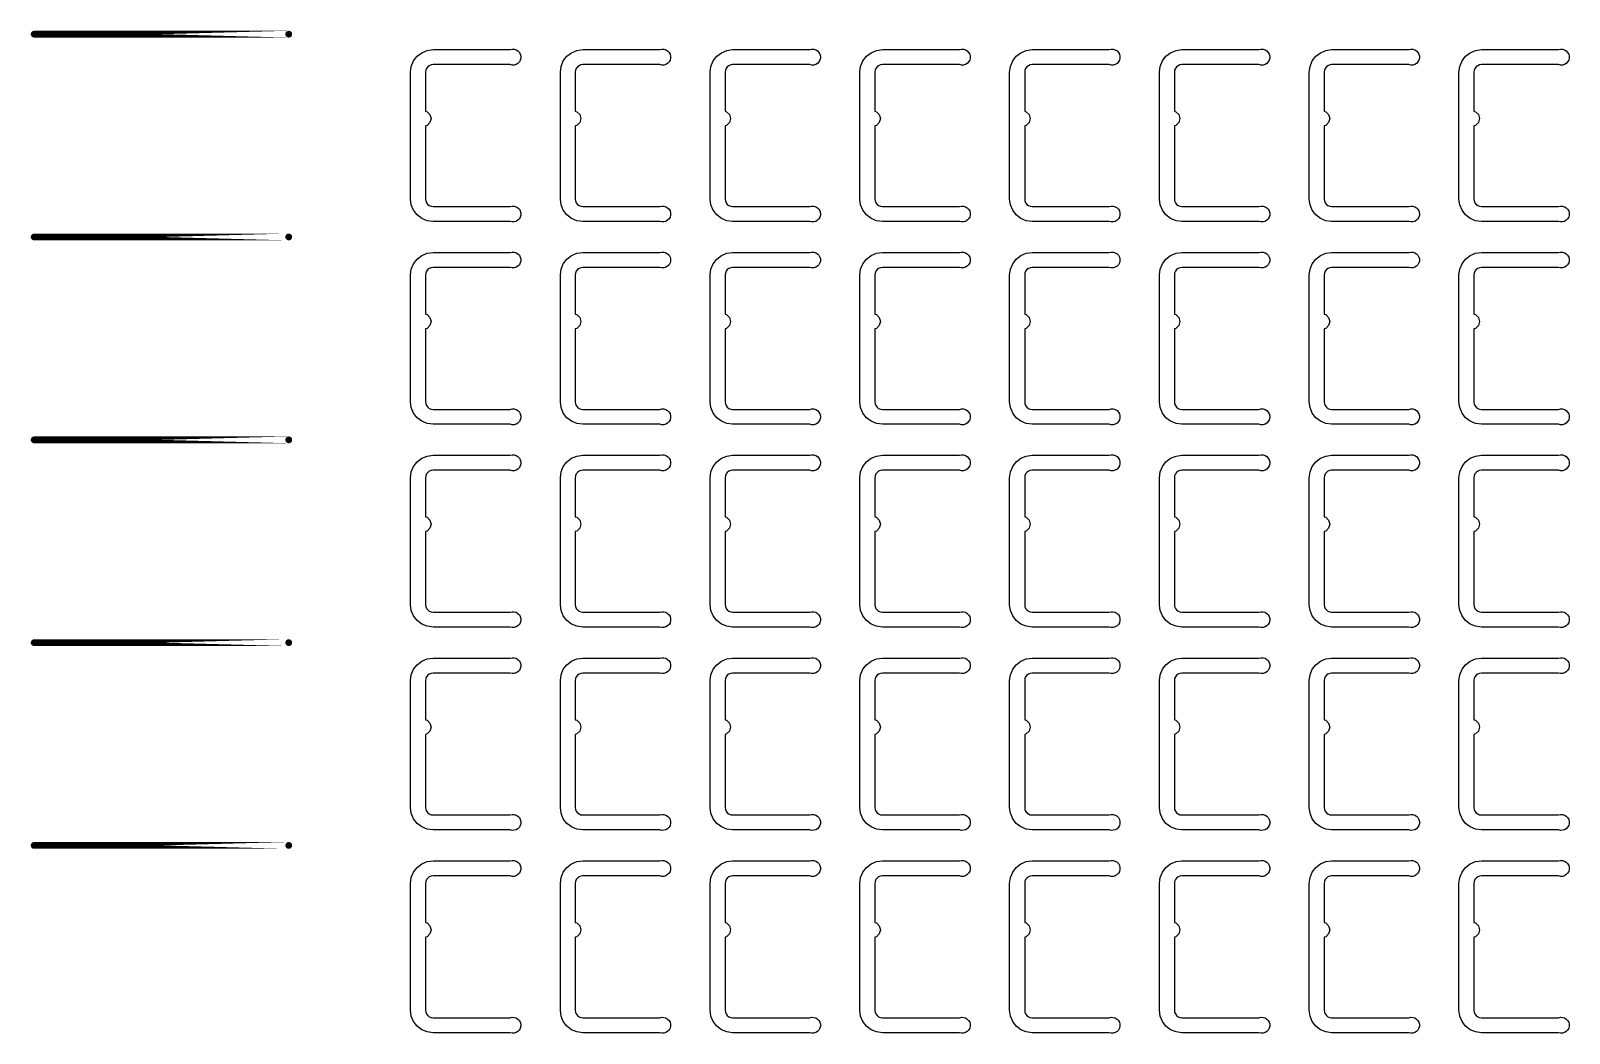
# Model space of a CAD drawing. Extents: x 11 to 212, y 11 to 212.
# Drawn here: x 46.96 to 65.09, y 149.59 to 161.39 of the extents above; entities that cross this region are included whole.
import ezdxf

# ---------------------------------------------------------------- set-up
doc = ezdxf.new("R2010")
doc.units = 0
doc.layers.get('0').update_dxf_attribs({"linetype": 'continuous'})
doc.layers.add('L4', color=7, linetype='continuous')

# ---------------------------------------------------------------- blocks, each defined once
blk = doc.blocks.new('cutlineendpoint')
at = {"const_width": 0.04}
blk.add_lwpolyline([(-0.02, 0, 1), (0.02, 0, 1)], format="xyb", close=True, dxfattribs=at)

msp = doc.modelspace()

# ---------------------------------------------------------------- linework, layer by layer
at = {"layer": 'L4', "const_width": 0.08}
for points in [[(50, 161.353), (47, 161.353)], [(50, 158.965), (47, 158.965)], [(50, 156.576), (47, 156.576)], [(50, 154.188), (47, 154.188)], [(50, 151.8), (47, 151.8)]]:
    msp.add_lwpolyline(points, close=True, dxfattribs=at)
at = {"layer": 'L4'}
for points in [[(52.608, 159.324), (52.632, 159.329), (52.656, 159.328), (52.679, 159.321), (52.7, 159.309), (52.717, 159.292), (52.728, 159.271), (52.735, 159.247), (52.735, 159.223), (52.728, 159.2), (52.717, 159.179), (52.7, 159.162), (52.679, 159.149), (52.656, 159.142), (52.632, 159.142), (52.608, 159.147), (51.7, 159.147), (51.631, 159.156), (51.568, 159.183), (51.513, 159.225), (51.471, 159.279), (51.444, 159.343), (51.435, 159.412), (51.435, 160.906), (51.444, 160.974), (51.471, 161.038), (51.513, 161.093), (51.568, 161.135), (51.631, 161.162), (51.7, 161.171), (52.608, 161.171), (52.632, 161.176), (52.656, 161.175), (52.679, 161.168), (52.7, 161.156), (52.717, 161.139), (52.728, 161.118), (52.735, 161.094), (52.735, 161.07), (52.728, 161.047), (52.717, 161.026), (52.7, 161.009), (52.679, 160.996), (52.656, 160.989), (52.632, 160.989), (52.608, 160.994), (51.7, 160.994), (51.677, 160.991), (51.656, 160.982), (51.638, 160.968), (51.624, 160.95), (51.615, 160.929), (51.612, 160.906), (51.612, 160.445), (51.629, 160.44), (51.664, 160.406), (51.676, 160.359), (51.664, 160.312), (51.629, 160.277), (51.612, 160.273), (51.612, 159.412), (51.615, 159.389), (51.624, 159.368), (51.638, 159.349), (51.656, 159.335), (51.677, 159.327), (51.7, 159.324)], [(54.373, 159.324), (54.397, 159.329), (54.421, 159.328), (54.444, 159.321), (54.464, 159.309), (54.481, 159.292), (54.493, 159.271), (54.499, 159.247), (54.499, 159.223), (54.493, 159.2), (54.481, 159.179), (54.464, 159.162), (54.444, 159.149), (54.421, 159.142), (54.397, 159.142), (54.373, 159.147), (53.465, 159.147), (53.396, 159.156), (53.332, 159.183), (53.278, 159.225), (53.235, 159.279), (53.209, 159.343), (53.2, 159.412), (53.2, 160.906), (53.209, 160.974), (53.235, 161.038), (53.278, 161.093), (53.332, 161.135), (53.396, 161.162), (53.465, 161.171), (54.373, 161.171), (54.397, 161.176), (54.421, 161.175), (54.444, 161.168), (54.464, 161.156), (54.481, 161.139), (54.493, 161.118), (54.499, 161.094), (54.499, 161.07), (54.493, 161.047), (54.481, 161.026), (54.464, 161.009), (54.444, 160.996), (54.421, 160.989), (54.397, 160.989), (54.373, 160.994), (53.465, 160.994), (53.442, 160.991), (53.421, 160.982), (53.402, 160.968), (53.388, 160.95), (53.379, 160.929), (53.376, 160.906), (53.376, 160.445), (53.394, 160.44), (53.429, 160.406), (53.441, 160.359), (53.429, 160.312), (53.394, 160.277), (53.376, 160.273), (53.376, 159.412), (53.379, 159.389), (53.388, 159.368), (53.402, 159.349), (53.421, 159.335), (53.442, 159.327), (53.465, 159.324)], [(56.138, 159.324), (56.161, 159.329), (56.185, 159.328), (56.209, 159.321), (56.229, 159.309), (56.246, 159.292), (56.258, 159.271), (56.264, 159.247), (56.264, 159.223), (56.258, 159.2), (56.246, 159.179), (56.229, 159.162), (56.209, 159.149), (56.185, 159.142), (56.161, 159.142), (56.138, 159.147), (55.229, 159.147), (55.161, 159.156), (55.097, 159.183), (55.042, 159.225), (55, 159.279), (54.974, 159.343), (54.965, 159.412), (54.965, 160.906), (54.974, 160.974), (55, 161.038), (55.042, 161.093), (55.097, 161.135), (55.161, 161.162), (55.229, 161.171), (56.138, 161.171), (56.161, 161.176), (56.185, 161.175), (56.209, 161.168), (56.229, 161.156), (56.246, 161.139), (56.258, 161.118), (56.264, 161.094), (56.264, 161.07), (56.258, 161.047), (56.246, 161.026), (56.229, 161.009), (56.209, 160.996), (56.185, 160.989), (56.161, 160.989), (56.138, 160.994), (55.229, 160.994), (55.207, 160.991), (55.185, 160.982), (55.167, 160.968), (55.153, 160.95), (55.144, 160.929), (55.141, 160.906), (55.141, 160.445), (55.159, 160.44), (55.193, 160.406), (55.206, 160.359), (55.193, 160.312), (55.159, 160.277), (55.141, 160.273), (55.141, 159.412), (55.144, 159.389), (55.153, 159.368), (55.167, 159.349), (55.185, 159.335), (55.207, 159.327), (55.229, 159.324)], [(57.903, 159.324), (57.926, 159.329), (57.95, 159.328), (57.973, 159.321), (57.994, 159.309), (58.011, 159.292), (58.023, 159.271), (58.029, 159.247), (58.029, 159.223), (58.023, 159.2), (58.011, 159.179), (57.994, 159.162), (57.973, 159.149), (57.95, 159.142), (57.926, 159.142), (57.903, 159.147), (56.994, 159.147), (56.926, 159.156), (56.862, 159.183), (56.807, 159.225), (56.765, 159.279), (56.738, 159.343), (56.729, 159.412), (56.729, 160.906), (56.738, 160.974), (56.765, 161.038), (56.807, 161.093), (56.862, 161.135), (56.926, 161.162), (56.994, 161.171), (57.903, 161.171), (57.926, 161.176), (57.95, 161.175), (57.973, 161.168), (57.994, 161.156), (58.011, 161.139), (58.023, 161.118), (58.029, 161.094), (58.029, 161.07), (58.023, 161.047), (58.011, 161.026), (57.994, 161.009), (57.973, 160.996), (57.95, 160.989), (57.926, 160.989), (57.903, 160.994), (56.994, 160.994), (56.971, 160.991), (56.95, 160.982), (56.932, 160.968), (56.918, 160.95), (56.909, 160.929), (56.906, 160.906), (56.906, 160.445), (56.924, 160.44), (56.958, 160.406), (56.971, 160.359), (56.958, 160.312), (56.924, 160.277), (56.906, 160.273), (56.906, 159.412), (56.909, 159.389), (56.918, 159.368), (56.932, 159.349), (56.95, 159.335), (56.971, 159.327), (56.994, 159.324)], [(59.667, 159.324), (59.691, 159.329), (59.715, 159.328), (59.738, 159.321), (59.759, 159.309), (59.775, 159.292), (59.787, 159.271), (59.793, 159.247), (59.793, 159.223), (59.787, 159.2), (59.775, 159.179), (59.759, 159.162), (59.738, 159.149), (59.715, 159.142), (59.691, 159.142), (59.667, 159.147), (58.759, 159.147), (58.69, 159.156), (58.626, 159.183), (58.572, 159.225), (58.53, 159.279), (58.503, 159.343), (58.494, 159.412), (58.494, 160.906), (58.503, 160.974), (58.53, 161.038), (58.572, 161.093), (58.626, 161.135), (58.69, 161.162), (58.759, 161.171), (59.667, 161.171), (59.691, 161.176), (59.715, 161.175), (59.738, 161.168), (59.759, 161.156), (59.775, 161.139), (59.787, 161.118), (59.793, 161.094), (59.793, 161.07), (59.787, 161.047), (59.775, 161.026), (59.759, 161.009), (59.738, 160.996), (59.715, 160.989), (59.691, 160.989), (59.667, 160.994), (58.759, 160.994), (58.736, 160.991), (58.715, 160.982), (58.696, 160.968), (58.682, 160.95), (58.674, 160.929), (58.671, 160.906), (58.671, 160.445), (58.688, 160.44), (58.723, 160.406), (58.735, 160.359), (58.723, 160.312), (58.688, 160.277), (58.671, 160.273), (58.671, 159.412), (58.674, 159.389), (58.682, 159.368), (58.696, 159.349), (58.715, 159.335), (58.736, 159.327), (58.759, 159.324)], [(61.432, 159.324), (61.455, 159.329), (61.48, 159.328), (61.503, 159.321), (61.523, 159.309), (61.54, 159.292), (61.552, 159.271), (61.558, 159.247), (61.558, 159.223), (61.552, 159.2), (61.54, 159.179), (61.523, 159.162), (61.503, 159.149), (61.48, 159.142), (61.455, 159.142), (61.432, 159.147), (60.524, 159.147), (60.455, 159.156), (60.391, 159.183), (60.336, 159.225), (60.294, 159.279), (60.268, 159.343), (60.259, 159.412), (60.259, 160.906), (60.268, 160.974), (60.294, 161.038), (60.336, 161.093), (60.391, 161.135), (60.455, 161.162), (60.524, 161.171), (61.432, 161.171), (61.455, 161.176), (61.48, 161.175), (61.503, 161.168), (61.523, 161.156), (61.54, 161.139), (61.552, 161.118), (61.558, 161.094), (61.558, 161.07), (61.552, 161.047), (61.54, 161.026), (61.523, 161.009), (61.503, 160.996), (61.48, 160.989), (61.455, 160.989), (61.432, 160.994), (60.524, 160.994), (60.501, 160.991), (60.479, 160.982), (60.461, 160.968), (60.447, 160.95), (60.438, 160.929), (60.435, 160.906), (60.435, 160.445), (60.453, 160.44), (60.487, 160.406), (60.5, 160.359), (60.487, 160.312), (60.453, 160.277), (60.435, 160.273), (60.435, 159.412), (60.438, 159.389), (60.447, 159.368), (60.461, 159.349), (60.479, 159.335), (60.501, 159.327), (60.524, 159.324)], [(63.197, 159.324), (63.22, 159.329), (63.244, 159.328), (63.267, 159.321), (63.288, 159.309), (63.305, 159.292), (63.317, 159.271), (63.323, 159.247), (63.323, 159.223), (63.317, 159.2), (63.305, 159.179), (63.288, 159.162), (63.267, 159.149), (63.244, 159.142), (63.22, 159.142), (63.197, 159.147), (62.288, 159.147), (62.22, 159.156), (62.156, 159.183), (62.101, 159.225), (62.059, 159.279), (62.033, 159.343), (62.024, 159.412), (62.024, 160.906), (62.033, 160.974), (62.059, 161.038), (62.101, 161.093), (62.156, 161.135), (62.22, 161.162), (62.288, 161.171), (63.197, 161.171), (63.22, 161.176), (63.244, 161.175), (63.267, 161.168), (63.288, 161.156), (63.305, 161.139), (63.317, 161.118), (63.323, 161.094), (63.323, 161.07), (63.317, 161.047), (63.305, 161.026), (63.288, 161.009), (63.267, 160.996), (63.244, 160.989), (63.22, 160.989), (63.197, 160.994), (62.288, 160.994), (62.265, 160.991), (62.244, 160.982), (62.226, 160.968), (62.212, 160.95), (62.203, 160.929), (62.2, 160.906), (62.2, 160.445), (62.218, 160.44), (62.252, 160.406), (62.265, 160.359), (62.252, 160.312), (62.218, 160.277), (62.2, 160.273), (62.2, 159.412), (62.203, 159.389), (62.212, 159.368), (62.226, 159.349), (62.244, 159.335), (62.265, 159.327), (62.288, 159.324)], [(64.961, 159.324), (64.985, 159.329), (65.009, 159.328), (65.032, 159.321), (65.053, 159.309), (65.069, 159.292), (65.081, 159.271), (65.087, 159.247), (65.087, 159.223), (65.081, 159.2), (65.069, 159.179), (65.053, 159.162), (65.032, 159.149), (65.009, 159.142), (64.985, 159.142), (64.961, 159.147), (64.053, 159.147), (63.984, 159.156), (63.921, 159.183), (63.866, 159.225), (63.824, 159.279), (63.797, 159.343), (63.788, 159.412), (63.788, 160.906), (63.797, 160.974), (63.824, 161.038), (63.866, 161.093), (63.921, 161.135), (63.984, 161.162), (64.053, 161.171), (64.961, 161.171), (64.985, 161.176), (65.009, 161.175), (65.032, 161.168), (65.053, 161.156), (65.069, 161.139), (65.081, 161.118), (65.087, 161.094), (65.087, 161.07), (65.081, 161.047), (65.069, 161.026), (65.053, 161.009), (65.032, 160.996), (65.009, 160.989), (64.985, 160.989), (64.961, 160.994), (64.053, 160.994), (64.03, 160.991), (64.009, 160.982), (63.991, 160.968), (63.977, 160.95), (63.968, 160.929), (63.965, 160.906), (63.965, 160.445), (63.982, 160.44), (64.017, 160.406), (64.029, 160.359), (64.017, 160.312), (63.982, 160.277), (63.965, 160.273), (63.965, 159.412), (63.968, 159.389), (63.977, 159.368), (63.991, 159.349), (64.009, 159.335), (64.03, 159.327), (64.053, 159.324)], [(52.608, 156.935), (52.632, 156.941), (52.656, 156.94), (52.679, 156.933), (52.7, 156.921), (52.717, 156.903), (52.728, 156.882), (52.735, 156.859), (52.735, 156.835), (52.728, 156.812), (52.717, 156.791), (52.7, 156.773), (52.679, 156.761), (52.656, 156.754), (52.632, 156.753), (52.608, 156.759), (51.7, 156.759), (51.631, 156.768), (51.568, 156.794), (51.513, 156.836), (51.471, 156.891), (51.444, 156.955), (51.435, 157.024), (51.435, 158.518), (51.444, 158.586), (51.471, 158.65), (51.513, 158.705), (51.568, 158.747), (51.631, 158.773), (51.7, 158.782), (52.608, 158.782), (52.632, 158.788), (52.656, 158.787), (52.679, 158.78), (52.7, 158.768), (52.717, 158.75), (52.728, 158.729), (52.735, 158.706), (52.735, 158.682), (52.728, 158.659), (52.717, 158.638), (52.7, 158.62), (52.679, 158.608), (52.656, 158.601), (52.632, 158.6), (52.608, 158.606), (51.7, 158.606), (51.677, 158.603), (51.656, 158.594), (51.638, 158.58), (51.624, 158.562), (51.615, 158.54), (51.612, 158.518), (51.612, 158.057), (51.629, 158.052), (51.664, 158.018), (51.676, 157.971), (51.664, 157.924), (51.629, 157.889), (51.612, 157.884), (51.612, 157.024), (51.615, 157.001), (51.624, 156.979), (51.638, 156.961), (51.656, 156.947), (51.677, 156.938), (51.7, 156.935)], [(54.373, 156.935), (54.397, 156.941), (54.421, 156.94), (54.444, 156.933), (54.464, 156.921), (54.481, 156.903), (54.493, 156.882), (54.499, 156.859), (54.499, 156.835), (54.493, 156.812), (54.481, 156.791), (54.464, 156.773), (54.444, 156.761), (54.421, 156.754), (54.397, 156.753), (54.373, 156.759), (53.465, 156.759), (53.396, 156.768), (53.332, 156.794), (53.278, 156.836), (53.235, 156.891), (53.209, 156.955), (53.2, 157.024), (53.2, 158.518), (53.209, 158.586), (53.235, 158.65), (53.278, 158.705), (53.332, 158.747), (53.396, 158.773), (53.465, 158.782), (54.373, 158.782), (54.397, 158.788), (54.421, 158.787), (54.444, 158.78), (54.464, 158.768), (54.481, 158.75), (54.493, 158.729), (54.499, 158.706), (54.499, 158.682), (54.493, 158.659), (54.481, 158.638), (54.464, 158.62), (54.444, 158.608), (54.421, 158.601), (54.397, 158.6), (54.373, 158.606), (53.465, 158.606), (53.442, 158.603), (53.421, 158.594), (53.402, 158.58), (53.388, 158.562), (53.379, 158.54), (53.376, 158.518), (53.376, 158.057), (53.394, 158.052), (53.429, 158.018), (53.441, 157.971), (53.429, 157.924), (53.394, 157.889), (53.376, 157.884), (53.376, 157.024), (53.379, 157.001), (53.388, 156.979), (53.402, 156.961), (53.421, 156.947), (53.442, 156.938), (53.465, 156.935)], [(56.138, 156.935), (56.161, 156.941), (56.185, 156.94), (56.209, 156.933), (56.229, 156.921), (56.246, 156.903), (56.258, 156.882), (56.264, 156.859), (56.264, 156.835), (56.258, 156.812), (56.246, 156.791), (56.229, 156.773), (56.209, 156.761), (56.185, 156.754), (56.161, 156.753), (56.138, 156.759), (55.229, 156.759), (55.161, 156.768), (55.097, 156.794), (55.042, 156.836), (55, 156.891), (54.974, 156.955), (54.965, 157.024), (54.965, 158.518), (54.974, 158.586), (55, 158.65), (55.042, 158.705), (55.097, 158.747), (55.161, 158.773), (55.229, 158.782), (56.138, 158.782), (56.161, 158.788), (56.185, 158.787), (56.209, 158.78), (56.229, 158.768), (56.246, 158.75), (56.258, 158.729), (56.264, 158.706), (56.264, 158.682), (56.258, 158.659), (56.246, 158.638), (56.229, 158.62), (56.209, 158.608), (56.185, 158.601), (56.161, 158.6), (56.138, 158.606), (55.229, 158.606), (55.207, 158.603), (55.185, 158.594), (55.167, 158.58), (55.153, 158.562), (55.144, 158.54), (55.141, 158.518), (55.141, 158.057), (55.159, 158.052), (55.193, 158.018), (55.206, 157.971), (55.193, 157.924), (55.159, 157.889), (55.141, 157.884), (55.141, 157.024), (55.144, 157.001), (55.153, 156.979), (55.167, 156.961), (55.185, 156.947), (55.207, 156.938), (55.229, 156.935)], [(57.903, 156.935), (57.926, 156.941), (57.95, 156.94), (57.973, 156.933), (57.994, 156.921), (58.011, 156.903), (58.023, 156.882), (58.029, 156.859), (58.029, 156.835), (58.023, 156.812), (58.011, 156.791), (57.994, 156.773), (57.973, 156.761), (57.95, 156.754), (57.926, 156.753), (57.903, 156.759), (56.994, 156.759), (56.926, 156.768), (56.862, 156.794), (56.807, 156.836), (56.765, 156.891), (56.738, 156.955), (56.729, 157.024), (56.729, 158.518), (56.738, 158.586), (56.765, 158.65), (56.807, 158.705), (56.862, 158.747), (56.926, 158.773), (56.994, 158.782), (57.903, 158.782), (57.926, 158.788), (57.95, 158.787), (57.973, 158.78), (57.994, 158.768), (58.011, 158.75), (58.023, 158.729), (58.029, 158.706), (58.029, 158.682), (58.023, 158.659), (58.011, 158.638), (57.994, 158.62), (57.973, 158.608), (57.95, 158.601), (57.926, 158.6), (57.903, 158.606), (56.994, 158.606), (56.971, 158.603), (56.95, 158.594), (56.932, 158.58), (56.918, 158.562), (56.909, 158.54), (56.906, 158.518), (56.906, 158.057), (56.924, 158.052), (56.958, 158.018), (56.971, 157.971), (56.958, 157.924), (56.924, 157.889), (56.906, 157.884), (56.906, 157.024), (56.909, 157.001), (56.918, 156.979), (56.932, 156.961), (56.95, 156.947), (56.971, 156.938), (56.994, 156.935)], [(59.667, 156.935), (59.691, 156.941), (59.715, 156.94), (59.738, 156.933), (59.759, 156.921), (59.775, 156.903), (59.787, 156.882), (59.793, 156.859), (59.793, 156.835), (59.787, 156.812), (59.775, 156.791), (59.759, 156.773), (59.738, 156.761), (59.715, 156.754), (59.691, 156.753), (59.667, 156.759), (58.759, 156.759), (58.69, 156.768), (58.626, 156.794), (58.572, 156.836), (58.53, 156.891), (58.503, 156.955), (58.494, 157.024), (58.494, 158.518), (58.503, 158.586), (58.53, 158.65), (58.572, 158.705), (58.626, 158.747), (58.69, 158.773), (58.759, 158.782), (59.667, 158.782), (59.691, 158.788), (59.715, 158.787), (59.738, 158.78), (59.759, 158.768), (59.775, 158.75), (59.787, 158.729), (59.793, 158.706), (59.793, 158.682), (59.787, 158.659), (59.775, 158.638), (59.759, 158.62), (59.738, 158.608), (59.715, 158.601), (59.691, 158.6), (59.667, 158.606), (58.759, 158.606), (58.736, 158.603), (58.715, 158.594), (58.696, 158.58), (58.682, 158.562), (58.674, 158.54), (58.671, 158.518), (58.671, 158.057), (58.688, 158.052), (58.723, 158.018), (58.735, 157.971), (58.723, 157.924), (58.688, 157.889), (58.671, 157.884), (58.671, 157.024), (58.674, 157.001), (58.682, 156.979), (58.696, 156.961), (58.715, 156.947), (58.736, 156.938), (58.759, 156.935)], [(61.432, 156.935), (61.455, 156.941), (61.48, 156.94), (61.503, 156.933), (61.523, 156.921), (61.54, 156.903), (61.552, 156.882), (61.558, 156.859), (61.558, 156.835), (61.552, 156.812), (61.54, 156.791), (61.523, 156.773), (61.503, 156.761), (61.48, 156.754), (61.455, 156.753), (61.432, 156.759), (60.524, 156.759), (60.455, 156.768), (60.391, 156.794), (60.336, 156.836), (60.294, 156.891), (60.268, 156.955), (60.259, 157.024), (60.259, 158.518), (60.268, 158.586), (60.294, 158.65), (60.336, 158.705), (60.391, 158.747), (60.455, 158.773), (60.524, 158.782), (61.432, 158.782), (61.455, 158.788), (61.48, 158.787), (61.503, 158.78), (61.523, 158.768), (61.54, 158.75), (61.552, 158.729), (61.558, 158.706), (61.558, 158.682), (61.552, 158.659), (61.54, 158.638), (61.523, 158.62), (61.503, 158.608), (61.48, 158.601), (61.455, 158.6), (61.432, 158.606), (60.524, 158.606), (60.501, 158.603), (60.479, 158.594), (60.461, 158.58), (60.447, 158.562), (60.438, 158.54), (60.435, 158.518), (60.435, 158.057), (60.453, 158.052), (60.487, 158.018), (60.5, 157.971), (60.487, 157.924), (60.453, 157.889), (60.435, 157.884), (60.435, 157.024), (60.438, 157.001), (60.447, 156.979), (60.461, 156.961), (60.479, 156.947), (60.501, 156.938), (60.524, 156.935)], [(63.197, 156.935), (63.22, 156.941), (63.244, 156.94), (63.267, 156.933), (63.288, 156.921), (63.305, 156.903), (63.317, 156.882), (63.323, 156.859), (63.323, 156.835), (63.317, 156.812), (63.305, 156.791), (63.288, 156.773), (63.267, 156.761), (63.244, 156.754), (63.22, 156.753), (63.197, 156.759), (62.288, 156.759), (62.22, 156.768), (62.156, 156.794), (62.101, 156.836), (62.059, 156.891), (62.033, 156.955), (62.024, 157.024), (62.024, 158.518), (62.033, 158.586), (62.059, 158.65), (62.101, 158.705), (62.156, 158.747), (62.22, 158.773), (62.288, 158.782), (63.197, 158.782), (63.22, 158.788), (63.244, 158.787), (63.267, 158.78), (63.288, 158.768), (63.305, 158.75), (63.317, 158.729), (63.323, 158.706), (63.323, 158.682), (63.317, 158.659), (63.305, 158.638), (63.288, 158.62), (63.267, 158.608), (63.244, 158.601), (63.22, 158.6), (63.197, 158.606), (62.288, 158.606), (62.265, 158.603), (62.244, 158.594), (62.226, 158.58), (62.212, 158.562), (62.203, 158.54), (62.2, 158.518), (62.2, 158.057), (62.218, 158.052), (62.252, 158.018), (62.265, 157.971), (62.252, 157.924), (62.218, 157.889), (62.2, 157.884), (62.2, 157.024), (62.203, 157.001), (62.212, 156.979), (62.226, 156.961), (62.244, 156.947), (62.265, 156.938), (62.288, 156.935)], [(64.961, 156.935), (64.985, 156.941), (65.009, 156.94), (65.032, 156.933), (65.053, 156.921), (65.069, 156.903), (65.081, 156.882), (65.087, 156.859), (65.087, 156.835), (65.081, 156.812), (65.069, 156.791), (65.053, 156.773), (65.032, 156.761), (65.009, 156.754), (64.985, 156.753), (64.961, 156.759), (64.053, 156.759), (63.984, 156.768), (63.921, 156.794), (63.866, 156.836), (63.824, 156.891), (63.797, 156.955), (63.788, 157.024), (63.788, 158.518), (63.797, 158.586), (63.824, 158.65), (63.866, 158.705), (63.921, 158.747), (63.984, 158.773), (64.053, 158.782), (64.961, 158.782), (64.985, 158.788), (65.009, 158.787), (65.032, 158.78), (65.053, 158.768), (65.069, 158.75), (65.081, 158.729), (65.087, 158.706), (65.087, 158.682), (65.081, 158.659), (65.069, 158.638), (65.053, 158.62), (65.032, 158.608), (65.009, 158.601), (64.985, 158.6), (64.961, 158.606), (64.053, 158.606), (64.03, 158.603), (64.009, 158.594), (63.991, 158.58), (63.977, 158.562), (63.968, 158.54), (63.965, 158.518), (63.965, 158.057), (63.982, 158.052), (64.017, 158.018), (64.029, 157.971), (64.017, 157.924), (63.982, 157.889), (63.965, 157.884), (63.965, 157.024), (63.968, 157.001), (63.977, 156.979), (63.991, 156.961), (64.009, 156.947), (64.03, 156.938), (64.053, 156.935)], [(52.608, 154.547), (52.632, 154.552), (52.656, 154.552), (52.679, 154.545), (52.7, 154.532), (52.717, 154.515), (52.728, 154.494), (52.735, 154.471), (52.735, 154.447), (52.728, 154.423), (52.717, 154.402), (52.7, 154.385), (52.679, 154.373), (52.656, 154.366), (52.632, 154.365), (52.608, 154.371), (51.7, 154.371), (51.631, 154.38), (51.568, 154.406), (51.513, 154.448), (51.471, 154.503), (51.444, 154.567), (51.435, 154.635), (51.435, 156.129), (51.444, 156.198), (51.471, 156.262), (51.513, 156.317), (51.568, 156.359), (51.631, 156.385), (51.7, 156.394), (52.608, 156.394), (52.632, 156.4), (52.656, 156.399), (52.679, 156.392), (52.7, 156.38), (52.717, 156.362), (52.728, 156.341), (52.735, 156.318), (52.735, 156.294), (52.728, 156.271), (52.717, 156.25), (52.7, 156.232), (52.679, 156.22), (52.656, 156.213), (52.632, 156.212), (52.608, 156.218), (51.7, 156.218), (51.677, 156.215), (51.656, 156.206), (51.638, 156.192), (51.624, 156.174), (51.615, 156.152), (51.612, 156.129), (51.612, 155.669), (51.629, 155.664), (51.664, 155.629), (51.676, 155.582), (51.664, 155.535), (51.629, 155.501), (51.612, 155.496), (51.612, 154.635), (51.615, 154.612), (51.624, 154.591), (51.638, 154.573), (51.656, 154.559), (51.677, 154.55), (51.7, 154.547)], [(54.373, 154.547), (54.397, 154.552), (54.421, 154.552), (54.444, 154.545), (54.464, 154.532), (54.481, 154.515), (54.493, 154.494), (54.499, 154.471), (54.499, 154.447), (54.493, 154.423), (54.481, 154.402), (54.464, 154.385), (54.444, 154.373), (54.421, 154.366), (54.397, 154.365), (54.373, 154.371), (53.465, 154.371), (53.396, 154.38), (53.332, 154.406), (53.278, 154.448), (53.235, 154.503), (53.209, 154.567), (53.2, 154.635), (53.2, 156.129), (53.209, 156.198), (53.235, 156.262), (53.278, 156.317), (53.332, 156.359), (53.396, 156.385), (53.465, 156.394), (54.373, 156.394), (54.397, 156.4), (54.421, 156.399), (54.444, 156.392), (54.464, 156.38), (54.481, 156.362), (54.493, 156.341), (54.499, 156.318), (54.499, 156.294), (54.493, 156.271), (54.481, 156.25), (54.464, 156.232), (54.444, 156.22), (54.421, 156.213), (54.397, 156.212), (54.373, 156.218), (53.465, 156.218), (53.442, 156.215), (53.421, 156.206), (53.402, 156.192), (53.388, 156.174), (53.379, 156.152), (53.376, 156.129), (53.376, 155.669), (53.394, 155.664), (53.429, 155.629), (53.441, 155.582), (53.429, 155.535), (53.394, 155.501), (53.376, 155.496), (53.376, 154.635), (53.379, 154.612), (53.388, 154.591), (53.402, 154.573), (53.421, 154.559), (53.442, 154.55), (53.465, 154.547)], [(56.138, 154.547), (56.161, 154.552), (56.185, 154.552), (56.209, 154.545), (56.229, 154.532), (56.246, 154.515), (56.258, 154.494), (56.264, 154.471), (56.264, 154.447), (56.258, 154.423), (56.246, 154.402), (56.229, 154.385), (56.209, 154.373), (56.185, 154.366), (56.161, 154.365), (56.138, 154.371), (55.229, 154.371), (55.161, 154.38), (55.097, 154.406), (55.042, 154.448), (55, 154.503), (54.974, 154.567), (54.965, 154.635), (54.965, 156.129), (54.974, 156.198), (55, 156.262), (55.042, 156.317), (55.097, 156.359), (55.161, 156.385), (55.229, 156.394), (56.138, 156.394), (56.161, 156.4), (56.185, 156.399), (56.209, 156.392), (56.229, 156.38), (56.246, 156.362), (56.258, 156.341), (56.264, 156.318), (56.264, 156.294), (56.258, 156.271), (56.246, 156.25), (56.229, 156.232), (56.209, 156.22), (56.185, 156.213), (56.161, 156.212), (56.138, 156.218), (55.229, 156.218), (55.207, 156.215), (55.185, 156.206), (55.167, 156.192), (55.153, 156.174), (55.144, 156.152), (55.141, 156.129), (55.141, 155.669), (55.159, 155.664), (55.193, 155.629), (55.206, 155.582), (55.193, 155.535), (55.159, 155.501), (55.141, 155.496), (55.141, 154.635), (55.144, 154.612), (55.153, 154.591), (55.167, 154.573), (55.185, 154.559), (55.207, 154.55), (55.229, 154.547)], [(57.903, 154.547), (57.926, 154.552), (57.95, 154.552), (57.973, 154.545), (57.994, 154.532), (58.011, 154.515), (58.023, 154.494), (58.029, 154.471), (58.029, 154.447), (58.023, 154.423), (58.011, 154.402), (57.994, 154.385), (57.973, 154.373), (57.95, 154.366), (57.926, 154.365), (57.903, 154.371), (56.994, 154.371), (56.926, 154.38), (56.862, 154.406), (56.807, 154.448), (56.765, 154.503), (56.738, 154.567), (56.729, 154.635), (56.729, 156.129), (56.738, 156.198), (56.765, 156.262), (56.807, 156.317), (56.862, 156.359), (56.926, 156.385), (56.994, 156.394), (57.903, 156.394), (57.926, 156.4), (57.95, 156.399), (57.973, 156.392), (57.994, 156.38), (58.011, 156.362), (58.023, 156.341), (58.029, 156.318), (58.029, 156.294), (58.023, 156.271), (58.011, 156.25), (57.994, 156.232), (57.973, 156.22), (57.95, 156.213), (57.926, 156.212), (57.903, 156.218), (56.994, 156.218), (56.971, 156.215), (56.95, 156.206), (56.932, 156.192), (56.918, 156.174), (56.909, 156.152), (56.906, 156.129), (56.906, 155.669), (56.924, 155.664), (56.958, 155.629), (56.971, 155.582), (56.958, 155.535), (56.924, 155.501), (56.906, 155.496), (56.906, 154.635), (56.909, 154.612), (56.918, 154.591), (56.932, 154.573), (56.95, 154.559), (56.971, 154.55), (56.994, 154.547)], [(59.667, 154.547), (59.691, 154.552), (59.715, 154.552), (59.738, 154.545), (59.759, 154.532), (59.775, 154.515), (59.787, 154.494), (59.793, 154.471), (59.793, 154.447), (59.787, 154.423), (59.775, 154.402), (59.759, 154.385), (59.738, 154.373), (59.715, 154.366), (59.691, 154.365), (59.667, 154.371), (58.759, 154.371), (58.69, 154.38), (58.626, 154.406), (58.572, 154.448), (58.53, 154.503), (58.503, 154.567), (58.494, 154.635), (58.494, 156.129), (58.503, 156.198), (58.53, 156.262), (58.572, 156.317), (58.626, 156.359), (58.69, 156.385), (58.759, 156.394), (59.667, 156.394), (59.691, 156.4), (59.715, 156.399), (59.738, 156.392), (59.759, 156.38), (59.775, 156.362), (59.787, 156.341), (59.793, 156.318), (59.793, 156.294), (59.787, 156.271), (59.775, 156.25), (59.759, 156.232), (59.738, 156.22), (59.715, 156.213), (59.691, 156.212), (59.667, 156.218), (58.759, 156.218), (58.736, 156.215), (58.715, 156.206), (58.696, 156.192), (58.682, 156.174), (58.674, 156.152), (58.671, 156.129), (58.671, 155.669), (58.688, 155.664), (58.723, 155.629), (58.735, 155.582), (58.723, 155.535), (58.688, 155.501), (58.671, 155.496), (58.671, 154.635), (58.674, 154.612), (58.682, 154.591), (58.696, 154.573), (58.715, 154.559), (58.736, 154.55), (58.759, 154.547)], [(61.432, 154.547), (61.455, 154.552), (61.48, 154.552), (61.503, 154.545), (61.523, 154.532), (61.54, 154.515), (61.552, 154.494), (61.558, 154.471), (61.558, 154.447), (61.552, 154.423), (61.54, 154.402), (61.523, 154.385), (61.503, 154.373), (61.48, 154.366), (61.455, 154.365), (61.432, 154.371), (60.524, 154.371), (60.455, 154.38), (60.391, 154.406), (60.336, 154.448), (60.294, 154.503), (60.268, 154.567), (60.259, 154.635), (60.259, 156.129), (60.268, 156.198), (60.294, 156.262), (60.336, 156.317), (60.391, 156.359), (60.455, 156.385), (60.524, 156.394), (61.432, 156.394), (61.455, 156.4), (61.48, 156.399), (61.503, 156.392), (61.523, 156.38), (61.54, 156.362), (61.552, 156.341), (61.558, 156.318), (61.558, 156.294), (61.552, 156.271), (61.54, 156.25), (61.523, 156.232), (61.503, 156.22), (61.48, 156.213), (61.455, 156.212), (61.432, 156.218), (60.524, 156.218), (60.501, 156.215), (60.479, 156.206), (60.461, 156.192), (60.447, 156.174), (60.438, 156.152), (60.435, 156.129), (60.435, 155.669), (60.453, 155.664), (60.487, 155.629), (60.5, 155.582), (60.487, 155.535), (60.453, 155.501), (60.435, 155.496), (60.435, 154.635), (60.438, 154.612), (60.447, 154.591), (60.461, 154.573), (60.479, 154.559), (60.501, 154.55), (60.524, 154.547)], [(63.197, 154.547), (63.22, 154.552), (63.244, 154.552), (63.267, 154.545), (63.288, 154.532), (63.305, 154.515), (63.317, 154.494), (63.323, 154.471), (63.323, 154.447), (63.317, 154.423), (63.305, 154.402), (63.288, 154.385), (63.267, 154.373), (63.244, 154.366), (63.22, 154.365), (63.197, 154.371), (62.288, 154.371), (62.22, 154.38), (62.156, 154.406), (62.101, 154.448), (62.059, 154.503), (62.033, 154.567), (62.024, 154.635), (62.024, 156.129), (62.033, 156.198), (62.059, 156.262), (62.101, 156.317), (62.156, 156.359), (62.22, 156.385), (62.288, 156.394), (63.197, 156.394), (63.22, 156.4), (63.244, 156.399), (63.267, 156.392), (63.288, 156.38), (63.305, 156.362), (63.317, 156.341), (63.323, 156.318), (63.323, 156.294), (63.317, 156.271), (63.305, 156.25), (63.288, 156.232), (63.267, 156.22), (63.244, 156.213), (63.22, 156.212), (63.197, 156.218), (62.288, 156.218), (62.265, 156.215), (62.244, 156.206), (62.226, 156.192), (62.212, 156.174), (62.203, 156.152), (62.2, 156.129), (62.2, 155.669), (62.218, 155.664), (62.252, 155.629), (62.265, 155.582), (62.252, 155.535), (62.218, 155.501), (62.2, 155.496), (62.2, 154.635), (62.203, 154.612), (62.212, 154.591), (62.226, 154.573), (62.244, 154.559), (62.265, 154.55), (62.288, 154.547)], [(64.961, 154.547), (64.985, 154.552), (65.009, 154.552), (65.032, 154.545), (65.053, 154.532), (65.069, 154.515), (65.081, 154.494), (65.087, 154.471), (65.087, 154.447), (65.081, 154.423), (65.069, 154.402), (65.053, 154.385), (65.032, 154.373), (65.009, 154.366), (64.985, 154.365), (64.961, 154.371), (64.053, 154.371), (63.984, 154.38), (63.921, 154.406), (63.866, 154.448), (63.824, 154.503), (63.797, 154.567), (63.788, 154.635), (63.788, 156.129), (63.797, 156.198), (63.824, 156.262), (63.866, 156.317), (63.921, 156.359), (63.984, 156.385), (64.053, 156.394), (64.961, 156.394), (64.985, 156.4), (65.009, 156.399), (65.032, 156.392), (65.053, 156.38), (65.069, 156.362), (65.081, 156.341), (65.087, 156.318), (65.087, 156.294), (65.081, 156.271), (65.069, 156.25), (65.053, 156.232), (65.032, 156.22), (65.009, 156.213), (64.985, 156.212), (64.961, 156.218), (64.053, 156.218), (64.03, 156.215), (64.009, 156.206), (63.991, 156.192), (63.977, 156.174), (63.968, 156.152), (63.965, 156.129), (63.965, 155.669), (63.982, 155.664), (64.017, 155.629), (64.029, 155.582), (64.017, 155.535), (63.982, 155.501), (63.965, 155.496), (63.965, 154.635), (63.968, 154.612), (63.977, 154.591), (63.991, 154.573), (64.009, 154.559), (64.03, 154.55), (64.053, 154.547)], [(52.608, 152.159), (52.632, 152.164), (52.656, 152.164), (52.679, 152.157), (52.7, 152.144), (52.717, 152.127), (52.728, 152.106), (52.735, 152.083), (52.735, 152.059), (52.728, 152.035), (52.717, 152.014), (52.7, 151.997), (52.679, 151.984), (52.656, 151.978), (52.632, 151.977), (52.608, 151.982), (51.7, 151.982), (51.631, 151.991), (51.568, 152.018), (51.513, 152.06), (51.471, 152.115), (51.444, 152.179), (51.435, 152.247), (51.435, 153.741), (51.444, 153.81), (51.471, 153.874), (51.513, 153.928), (51.568, 153.97), (51.631, 153.997), (51.7, 154.006), (52.608, 154.006), (52.632, 154.011), (52.656, 154.011), (52.679, 154.004), (52.7, 153.991), (52.717, 153.974), (52.728, 153.953), (52.735, 153.93), (52.735, 153.906), (52.728, 153.882), (52.717, 153.861), (52.7, 153.844), (52.679, 153.832), (52.656, 153.825), (52.632, 153.824), (52.608, 153.829), (51.7, 153.829), (51.677, 153.826), (51.656, 153.818), (51.638, 153.804), (51.624, 153.785), (51.615, 153.764), (51.612, 153.741), (51.612, 153.28), (51.629, 153.276), (51.664, 153.241), (51.676, 153.194), (51.664, 153.147), (51.629, 153.113), (51.612, 153.108), (51.612, 152.247), (51.615, 152.224), (51.624, 152.203), (51.638, 152.185), (51.656, 152.171), (51.677, 152.162), (51.7, 152.159)], [(54.373, 152.159), (54.397, 152.164), (54.421, 152.164), (54.444, 152.157), (54.464, 152.144), (54.481, 152.127), (54.493, 152.106), (54.499, 152.083), (54.499, 152.059), (54.493, 152.035), (54.481, 152.014), (54.464, 151.997), (54.444, 151.984), (54.421, 151.978), (54.397, 151.977), (54.373, 151.982), (53.465, 151.982), (53.396, 151.991), (53.332, 152.018), (53.278, 152.06), (53.235, 152.115), (53.209, 152.179), (53.2, 152.247), (53.2, 153.741), (53.209, 153.81), (53.235, 153.874), (53.278, 153.928), (53.332, 153.97), (53.396, 153.997), (53.465, 154.006), (54.373, 154.006), (54.397, 154.011), (54.421, 154.011), (54.444, 154.004), (54.464, 153.991), (54.481, 153.974), (54.493, 153.953), (54.499, 153.93), (54.499, 153.906), (54.493, 153.882), (54.481, 153.861), (54.464, 153.844), (54.444, 153.832), (54.421, 153.825), (54.397, 153.824), (54.373, 153.829), (53.465, 153.829), (53.442, 153.826), (53.421, 153.818), (53.402, 153.804), (53.388, 153.785), (53.379, 153.764), (53.376, 153.741), (53.376, 153.28), (53.394, 153.276), (53.429, 153.241), (53.441, 153.194), (53.429, 153.147), (53.394, 153.113), (53.376, 153.108), (53.376, 152.247), (53.379, 152.224), (53.388, 152.203), (53.402, 152.185), (53.421, 152.171), (53.442, 152.162), (53.465, 152.159)], [(56.138, 152.159), (56.161, 152.164), (56.185, 152.164), (56.209, 152.157), (56.229, 152.144), (56.246, 152.127), (56.258, 152.106), (56.264, 152.083), (56.264, 152.059), (56.258, 152.035), (56.246, 152.014), (56.229, 151.997), (56.209, 151.984), (56.185, 151.978), (56.161, 151.977), (56.138, 151.982), (55.229, 151.982), (55.161, 151.991), (55.097, 152.018), (55.042, 152.06), (55, 152.115), (54.974, 152.179), (54.965, 152.247), (54.965, 153.741), (54.974, 153.81), (55, 153.874), (55.042, 153.928), (55.097, 153.97), (55.161, 153.997), (55.229, 154.006), (56.138, 154.006), (56.161, 154.011), (56.185, 154.011), (56.209, 154.004), (56.229, 153.991), (56.246, 153.974), (56.258, 153.953), (56.264, 153.93), (56.264, 153.906), (56.258, 153.882), (56.246, 153.861), (56.229, 153.844), (56.209, 153.832), (56.185, 153.825), (56.161, 153.824), (56.138, 153.829), (55.229, 153.829), (55.207, 153.826), (55.185, 153.818), (55.167, 153.804), (55.153, 153.785), (55.144, 153.764), (55.141, 153.741), (55.141, 153.28), (55.159, 153.276), (55.193, 153.241), (55.206, 153.194), (55.193, 153.147), (55.159, 153.113), (55.141, 153.108), (55.141, 152.247), (55.144, 152.224), (55.153, 152.203), (55.167, 152.185), (55.185, 152.171), (55.207, 152.162), (55.229, 152.159)], [(57.903, 152.159), (57.926, 152.164), (57.95, 152.164), (57.973, 152.157), (57.994, 152.144), (58.011, 152.127), (58.023, 152.106), (58.029, 152.083), (58.029, 152.059), (58.023, 152.035), (58.011, 152.014), (57.994, 151.997), (57.973, 151.984), (57.95, 151.978), (57.926, 151.977), (57.903, 151.982), (56.994, 151.982), (56.926, 151.991), (56.862, 152.018), (56.807, 152.06), (56.765, 152.115), (56.738, 152.179), (56.729, 152.247), (56.729, 153.741), (56.738, 153.81), (56.765, 153.874), (56.807, 153.928), (56.862, 153.97), (56.926, 153.997), (56.994, 154.006), (57.903, 154.006), (57.926, 154.011), (57.95, 154.011), (57.973, 154.004), (57.994, 153.991), (58.011, 153.974), (58.023, 153.953), (58.029, 153.93), (58.029, 153.906), (58.023, 153.882), (58.011, 153.861), (57.994, 153.844), (57.973, 153.832), (57.95, 153.825), (57.926, 153.824), (57.903, 153.829), (56.994, 153.829), (56.971, 153.826), (56.95, 153.818), (56.932, 153.804), (56.918, 153.785), (56.909, 153.764), (56.906, 153.741), (56.906, 153.28), (56.924, 153.276), (56.958, 153.241), (56.971, 153.194), (56.958, 153.147), (56.924, 153.113), (56.906, 153.108), (56.906, 152.247), (56.909, 152.224), (56.918, 152.203), (56.932, 152.185), (56.95, 152.171), (56.971, 152.162), (56.994, 152.159)], [(59.667, 152.159), (59.691, 152.164), (59.715, 152.164), (59.738, 152.157), (59.759, 152.144), (59.775, 152.127), (59.787, 152.106), (59.793, 152.083), (59.793, 152.059), (59.787, 152.035), (59.775, 152.014), (59.759, 151.997), (59.738, 151.984), (59.715, 151.978), (59.691, 151.977), (59.667, 151.982), (58.759, 151.982), (58.69, 151.991), (58.626, 152.018), (58.572, 152.06), (58.53, 152.115), (58.503, 152.179), (58.494, 152.247), (58.494, 153.741), (58.503, 153.81), (58.53, 153.874), (58.572, 153.928), (58.626, 153.97), (58.69, 153.997), (58.759, 154.006), (59.667, 154.006), (59.691, 154.011), (59.715, 154.011), (59.738, 154.004), (59.759, 153.991), (59.775, 153.974), (59.787, 153.953), (59.793, 153.93), (59.793, 153.906), (59.787, 153.882), (59.775, 153.861), (59.759, 153.844), (59.738, 153.832), (59.715, 153.825), (59.691, 153.824), (59.667, 153.829), (58.759, 153.829), (58.736, 153.826), (58.715, 153.818), (58.696, 153.804), (58.682, 153.785), (58.674, 153.764), (58.671, 153.741), (58.671, 153.28), (58.688, 153.276), (58.723, 153.241), (58.735, 153.194), (58.723, 153.147), (58.688, 153.113), (58.671, 153.108), (58.671, 152.247), (58.674, 152.224), (58.682, 152.203), (58.696, 152.185), (58.715, 152.171), (58.736, 152.162), (58.759, 152.159)], [(61.432, 152.159), (61.455, 152.164), (61.48, 152.164), (61.503, 152.157), (61.523, 152.144), (61.54, 152.127), (61.552, 152.106), (61.558, 152.083), (61.558, 152.059), (61.552, 152.035), (61.54, 152.014), (61.523, 151.997), (61.503, 151.984), (61.48, 151.978), (61.455, 151.977), (61.432, 151.982), (60.524, 151.982), (60.455, 151.991), (60.391, 152.018), (60.336, 152.06), (60.294, 152.115), (60.268, 152.179), (60.259, 152.247), (60.259, 153.741), (60.268, 153.81), (60.294, 153.874), (60.336, 153.928), (60.391, 153.97), (60.455, 153.997), (60.524, 154.006), (61.432, 154.006), (61.455, 154.011), (61.48, 154.011), (61.503, 154.004), (61.523, 153.991), (61.54, 153.974), (61.552, 153.953), (61.558, 153.93), (61.558, 153.906), (61.552, 153.882), (61.54, 153.861), (61.523, 153.844), (61.503, 153.832), (61.48, 153.825), (61.455, 153.824), (61.432, 153.829), (60.524, 153.829), (60.501, 153.826), (60.479, 153.818), (60.461, 153.804), (60.447, 153.785), (60.438, 153.764), (60.435, 153.741), (60.435, 153.28), (60.453, 153.276), (60.487, 153.241), (60.5, 153.194), (60.487, 153.147), (60.453, 153.113), (60.435, 153.108), (60.435, 152.247), (60.438, 152.224), (60.447, 152.203), (60.461, 152.185), (60.479, 152.171), (60.501, 152.162), (60.524, 152.159)], [(63.197, 152.159), (63.22, 152.164), (63.244, 152.164), (63.267, 152.157), (63.288, 152.144), (63.305, 152.127), (63.317, 152.106), (63.323, 152.083), (63.323, 152.059), (63.317, 152.035), (63.305, 152.014), (63.288, 151.997), (63.267, 151.984), (63.244, 151.978), (63.22, 151.977), (63.197, 151.982), (62.288, 151.982), (62.22, 151.991), (62.156, 152.018), (62.101, 152.06), (62.059, 152.115), (62.033, 152.179), (62.024, 152.247), (62.024, 153.741), (62.033, 153.81), (62.059, 153.874), (62.101, 153.928), (62.156, 153.97), (62.22, 153.997), (62.288, 154.006), (63.197, 154.006), (63.22, 154.011), (63.244, 154.011), (63.267, 154.004), (63.288, 153.991), (63.305, 153.974), (63.317, 153.953), (63.323, 153.93), (63.323, 153.906), (63.317, 153.882), (63.305, 153.861), (63.288, 153.844), (63.267, 153.832), (63.244, 153.825), (63.22, 153.824), (63.197, 153.829), (62.288, 153.829), (62.265, 153.826), (62.244, 153.818), (62.226, 153.804), (62.212, 153.785), (62.203, 153.764), (62.2, 153.741), (62.2, 153.28), (62.218, 153.276), (62.252, 153.241), (62.265, 153.194), (62.252, 153.147), (62.218, 153.113), (62.2, 153.108), (62.2, 152.247), (62.203, 152.224), (62.212, 152.203), (62.226, 152.185), (62.244, 152.171), (62.265, 152.162), (62.288, 152.159)], [(64.961, 152.159), (64.985, 152.164), (65.009, 152.164), (65.032, 152.157), (65.053, 152.144), (65.069, 152.127), (65.081, 152.106), (65.087, 152.083), (65.087, 152.059), (65.081, 152.035), (65.069, 152.014), (65.053, 151.997), (65.032, 151.984), (65.009, 151.978), (64.985, 151.977), (64.961, 151.982), (64.053, 151.982), (63.984, 151.991), (63.921, 152.018), (63.866, 152.06), (63.824, 152.115), (63.797, 152.179), (63.788, 152.247), (63.788, 153.741), (63.797, 153.81), (63.824, 153.874), (63.866, 153.928), (63.921, 153.97), (63.984, 153.997), (64.053, 154.006), (64.961, 154.006), (64.985, 154.011), (65.009, 154.011), (65.032, 154.004), (65.053, 153.991), (65.069, 153.974), (65.081, 153.953), (65.087, 153.93), (65.087, 153.906), (65.081, 153.882), (65.069, 153.861), (65.053, 153.844), (65.032, 153.832), (65.009, 153.825), (64.985, 153.824), (64.961, 153.829), (64.053, 153.829), (64.03, 153.826), (64.009, 153.818), (63.991, 153.804), (63.977, 153.785), (63.968, 153.764), (63.965, 153.741), (63.965, 153.28), (63.982, 153.276), (64.017, 153.241), (64.029, 153.194), (64.017, 153.147), (63.982, 153.113), (63.965, 153.108), (63.965, 152.247), (63.968, 152.224), (63.977, 152.203), (63.991, 152.185), (64.009, 152.171), (64.03, 152.162), (64.053, 152.159)], [(52.608, 149.771), (52.632, 149.776), (52.656, 149.775), (52.679, 149.768), (52.7, 149.756), (52.717, 149.739), (52.728, 149.718), (52.735, 149.694), (52.735, 149.67), (52.728, 149.647), (52.717, 149.626), (52.7, 149.609), (52.679, 149.596), (52.656, 149.589), (52.632, 149.589), (52.608, 149.594), (51.7, 149.594), (51.631, 149.603), (51.568, 149.63), (51.513, 149.672), (51.471, 149.726), (51.444, 149.79), (51.435, 149.859), (51.435, 151.353), (51.444, 151.421), (51.471, 151.485), (51.513, 151.54), (51.568, 151.582), (51.631, 151.609), (51.7, 151.618), (52.608, 151.618), (52.632, 151.623), (52.656, 151.622), (52.679, 151.616), (52.7, 151.603), (52.717, 151.586), (52.728, 151.565), (52.735, 151.541), (52.735, 151.517), (52.728, 151.494), (52.717, 151.473), (52.7, 151.456), (52.679, 151.443), (52.656, 151.436), (52.632, 151.436), (52.608, 151.441), (51.7, 151.441), (51.677, 151.438), (51.656, 151.429), (51.638, 151.415), (51.624, 151.397), (51.615, 151.376), (51.612, 151.353), (51.612, 150.892), (51.629, 150.887), (51.664, 150.853), (51.676, 150.806), (51.664, 150.759), (51.629, 150.724), (51.612, 150.72), (51.612, 149.859), (51.615, 149.836), (51.624, 149.815), (51.638, 149.796), (51.656, 149.782), (51.677, 149.774), (51.7, 149.771)], [(54.373, 149.771), (54.397, 149.776), (54.421, 149.775), (54.444, 149.768), (54.464, 149.756), (54.481, 149.739), (54.493, 149.718), (54.499, 149.694), (54.499, 149.67), (54.493, 149.647), (54.481, 149.626), (54.464, 149.609), (54.444, 149.596), (54.421, 149.589), (54.397, 149.589), (54.373, 149.594), (53.465, 149.594), (53.396, 149.603), (53.332, 149.63), (53.278, 149.672), (53.235, 149.726), (53.209, 149.79), (53.2, 149.859), (53.2, 151.353), (53.209, 151.421), (53.235, 151.485), (53.278, 151.54), (53.332, 151.582), (53.396, 151.609), (53.465, 151.618), (54.373, 151.618), (54.397, 151.623), (54.421, 151.622), (54.444, 151.616), (54.464, 151.603), (54.481, 151.586), (54.493, 151.565), (54.499, 151.541), (54.499, 151.517), (54.493, 151.494), (54.481, 151.473), (54.464, 151.456), (54.444, 151.443), (54.421, 151.436), (54.397, 151.436), (54.373, 151.441), (53.465, 151.441), (53.442, 151.438), (53.421, 151.429), (53.402, 151.415), (53.388, 151.397), (53.379, 151.376), (53.376, 151.353), (53.376, 150.892), (53.394, 150.887), (53.429, 150.853), (53.441, 150.806), (53.429, 150.759), (53.394, 150.724), (53.376, 150.72), (53.376, 149.859), (53.379, 149.836), (53.388, 149.815), (53.402, 149.796), (53.421, 149.782), (53.442, 149.774), (53.465, 149.771)], [(56.138, 149.771), (56.161, 149.776), (56.185, 149.775), (56.209, 149.768), (56.229, 149.756), (56.246, 149.739), (56.258, 149.718), (56.264, 149.694), (56.264, 149.67), (56.258, 149.647), (56.246, 149.626), (56.229, 149.609), (56.209, 149.596), (56.185, 149.589), (56.161, 149.589), (56.138, 149.594), (55.229, 149.594), (55.161, 149.603), (55.097, 149.63), (55.042, 149.672), (55, 149.726), (54.974, 149.79), (54.965, 149.859), (54.965, 151.353), (54.974, 151.421), (55, 151.485), (55.042, 151.54), (55.097, 151.582), (55.161, 151.609), (55.229, 151.618), (56.138, 151.618), (56.161, 151.623), (56.185, 151.622), (56.209, 151.616), (56.229, 151.603), (56.246, 151.586), (56.258, 151.565), (56.264, 151.541), (56.264, 151.517), (56.258, 151.494), (56.246, 151.473), (56.229, 151.456), (56.209, 151.443), (56.185, 151.436), (56.161, 151.436), (56.138, 151.441), (55.229, 151.441), (55.207, 151.438), (55.185, 151.429), (55.167, 151.415), (55.153, 151.397), (55.144, 151.376), (55.141, 151.353), (55.141, 150.892), (55.159, 150.887), (55.193, 150.853), (55.206, 150.806), (55.193, 150.759), (55.159, 150.724), (55.141, 150.72), (55.141, 149.859), (55.144, 149.836), (55.153, 149.815), (55.167, 149.796), (55.185, 149.782), (55.207, 149.774), (55.229, 149.771)], [(57.903, 149.771), (57.926, 149.776), (57.95, 149.775), (57.973, 149.768), (57.994, 149.756), (58.011, 149.739), (58.023, 149.718), (58.029, 149.694), (58.029, 149.67), (58.023, 149.647), (58.011, 149.626), (57.994, 149.609), (57.973, 149.596), (57.95, 149.589), (57.926, 149.589), (57.903, 149.594), (56.994, 149.594), (56.926, 149.603), (56.862, 149.63), (56.807, 149.672), (56.765, 149.726), (56.738, 149.79), (56.729, 149.859), (56.729, 151.353), (56.738, 151.421), (56.765, 151.485), (56.807, 151.54), (56.862, 151.582), (56.926, 151.609), (56.994, 151.618), (57.903, 151.618), (57.926, 151.623), (57.95, 151.622), (57.973, 151.616), (57.994, 151.603), (58.011, 151.586), (58.023, 151.565), (58.029, 151.541), (58.029, 151.517), (58.023, 151.494), (58.011, 151.473), (57.994, 151.456), (57.973, 151.443), (57.95, 151.436), (57.926, 151.436), (57.903, 151.441), (56.994, 151.441), (56.971, 151.438), (56.95, 151.429), (56.932, 151.415), (56.918, 151.397), (56.909, 151.376), (56.906, 151.353), (56.906, 150.892), (56.924, 150.887), (56.958, 150.853), (56.971, 150.806), (56.958, 150.759), (56.924, 150.724), (56.906, 150.72), (56.906, 149.859), (56.909, 149.836), (56.918, 149.815), (56.932, 149.796), (56.95, 149.782), (56.971, 149.774), (56.994, 149.771)], [(59.667, 149.771), (59.691, 149.776), (59.715, 149.775), (59.738, 149.768), (59.759, 149.756), (59.775, 149.739), (59.787, 149.718), (59.793, 149.694), (59.793, 149.67), (59.787, 149.647), (59.775, 149.626), (59.759, 149.609), (59.738, 149.596), (59.715, 149.589), (59.691, 149.589), (59.667, 149.594), (58.759, 149.594), (58.69, 149.603), (58.626, 149.63), (58.572, 149.672), (58.53, 149.726), (58.503, 149.79), (58.494, 149.859), (58.494, 151.353), (58.503, 151.421), (58.53, 151.485), (58.572, 151.54), (58.626, 151.582), (58.69, 151.609), (58.759, 151.618), (59.667, 151.618), (59.691, 151.623), (59.715, 151.622), (59.738, 151.616), (59.759, 151.603), (59.775, 151.586), (59.787, 151.565), (59.793, 151.541), (59.793, 151.517), (59.787, 151.494), (59.775, 151.473), (59.759, 151.456), (59.738, 151.443), (59.715, 151.436), (59.691, 151.436), (59.667, 151.441), (58.759, 151.441), (58.736, 151.438), (58.715, 151.429), (58.696, 151.415), (58.682, 151.397), (58.674, 151.376), (58.671, 151.353), (58.671, 150.892), (58.688, 150.887), (58.723, 150.853), (58.735, 150.806), (58.723, 150.759), (58.688, 150.724), (58.671, 150.72), (58.671, 149.859), (58.674, 149.836), (58.682, 149.815), (58.696, 149.796), (58.715, 149.782), (58.736, 149.774), (58.759, 149.771)], [(61.432, 149.771), (61.455, 149.776), (61.48, 149.775), (61.503, 149.768), (61.523, 149.756), (61.54, 149.739), (61.552, 149.718), (61.558, 149.694), (61.558, 149.67), (61.552, 149.647), (61.54, 149.626), (61.523, 149.609), (61.503, 149.596), (61.48, 149.589), (61.455, 149.589), (61.432, 149.594), (60.524, 149.594), (60.455, 149.603), (60.391, 149.63), (60.336, 149.672), (60.294, 149.726), (60.268, 149.79), (60.259, 149.859), (60.259, 151.353), (60.268, 151.421), (60.294, 151.485), (60.336, 151.54), (60.391, 151.582), (60.455, 151.609), (60.524, 151.618), (61.432, 151.618), (61.455, 151.623), (61.48, 151.622), (61.503, 151.616), (61.523, 151.603), (61.54, 151.586), (61.552, 151.565), (61.558, 151.541), (61.558, 151.517), (61.552, 151.494), (61.54, 151.473), (61.523, 151.456), (61.503, 151.443), (61.48, 151.436), (61.455, 151.436), (61.432, 151.441), (60.524, 151.441), (60.501, 151.438), (60.479, 151.429), (60.461, 151.415), (60.447, 151.397), (60.438, 151.376), (60.435, 151.353), (60.435, 150.892), (60.453, 150.887), (60.487, 150.853), (60.5, 150.806), (60.487, 150.759), (60.453, 150.724), (60.435, 150.72), (60.435, 149.859), (60.438, 149.836), (60.447, 149.815), (60.461, 149.796), (60.479, 149.782), (60.501, 149.774), (60.524, 149.771)], [(63.197, 149.771), (63.22, 149.776), (63.244, 149.775), (63.267, 149.768), (63.288, 149.756), (63.305, 149.739), (63.317, 149.718), (63.323, 149.694), (63.323, 149.67), (63.317, 149.647), (63.305, 149.626), (63.288, 149.609), (63.267, 149.596), (63.244, 149.589), (63.22, 149.589), (63.197, 149.594), (62.288, 149.594), (62.22, 149.603), (62.156, 149.63), (62.101, 149.672), (62.059, 149.726), (62.033, 149.79), (62.024, 149.859), (62.024, 151.353), (62.033, 151.421), (62.059, 151.485), (62.101, 151.54), (62.156, 151.582), (62.22, 151.609), (62.288, 151.618), (63.197, 151.618), (63.22, 151.623), (63.244, 151.622), (63.267, 151.616), (63.288, 151.603), (63.305, 151.586), (63.317, 151.565), (63.323, 151.541), (63.323, 151.517), (63.317, 151.494), (63.305, 151.473), (63.288, 151.456), (63.267, 151.443), (63.244, 151.436), (63.22, 151.436), (63.197, 151.441), (62.288, 151.441), (62.265, 151.438), (62.244, 151.429), (62.226, 151.415), (62.212, 151.397), (62.203, 151.376), (62.2, 151.353), (62.2, 150.892), (62.218, 150.887), (62.252, 150.853), (62.265, 150.806), (62.252, 150.759), (62.218, 150.724), (62.2, 150.72), (62.2, 149.859), (62.203, 149.836), (62.212, 149.815), (62.226, 149.796), (62.244, 149.782), (62.265, 149.774), (62.288, 149.771)], [(64.961, 149.771), (64.985, 149.776), (65.009, 149.775), (65.032, 149.768), (65.053, 149.756), (65.069, 149.739), (65.081, 149.718), (65.087, 149.694), (65.087, 149.67), (65.081, 149.647), (65.069, 149.626), (65.053, 149.609), (65.032, 149.596), (65.009, 149.589), (64.985, 149.589), (64.961, 149.594), (64.053, 149.594), (63.984, 149.603), (63.921, 149.63), (63.866, 149.672), (63.824, 149.726), (63.797, 149.79), (63.788, 149.859), (63.788, 151.353), (63.797, 151.421), (63.824, 151.485), (63.866, 151.54), (63.921, 151.582), (63.984, 151.609), (64.053, 151.618), (64.961, 151.618), (64.985, 151.623), (65.009, 151.622), (65.032, 151.616), (65.053, 151.603), (65.069, 151.586), (65.081, 151.565), (65.087, 151.541), (65.087, 151.517), (65.081, 151.494), (65.069, 151.473), (65.053, 151.456), (65.032, 151.443), (65.009, 151.436), (64.985, 151.436), (64.961, 151.441), (64.053, 151.441), (64.03, 151.438), (64.009, 151.429), (63.991, 151.415), (63.977, 151.397), (63.968, 151.376), (63.965, 151.353), (63.965, 150.892), (63.982, 150.887), (64.017, 150.853), (64.029, 150.806), (64.017, 150.759), (63.982, 150.724), (63.965, 150.72), (63.965, 149.859), (63.968, 149.836), (63.977, 149.815), (63.991, 149.796), (64.009, 149.782), (64.03, 149.774), (64.053, 149.771)]]:
    msp.add_lwpolyline(points, close=True, dxfattribs=at)

# ---------------------------------------------------------------- block references
for p in [(47, 161.353), (50, 161.353), (47, 158.965), (50, 158.965), (47, 156.576), (50, 156.576), (47, 154.188), (50, 154.188), (47, 151.8), (50, 151.8)]:
    msp.add_blockref('cutlineendpoint', p, dxfattribs=at)

doc.saveas('drawing.dxf')
